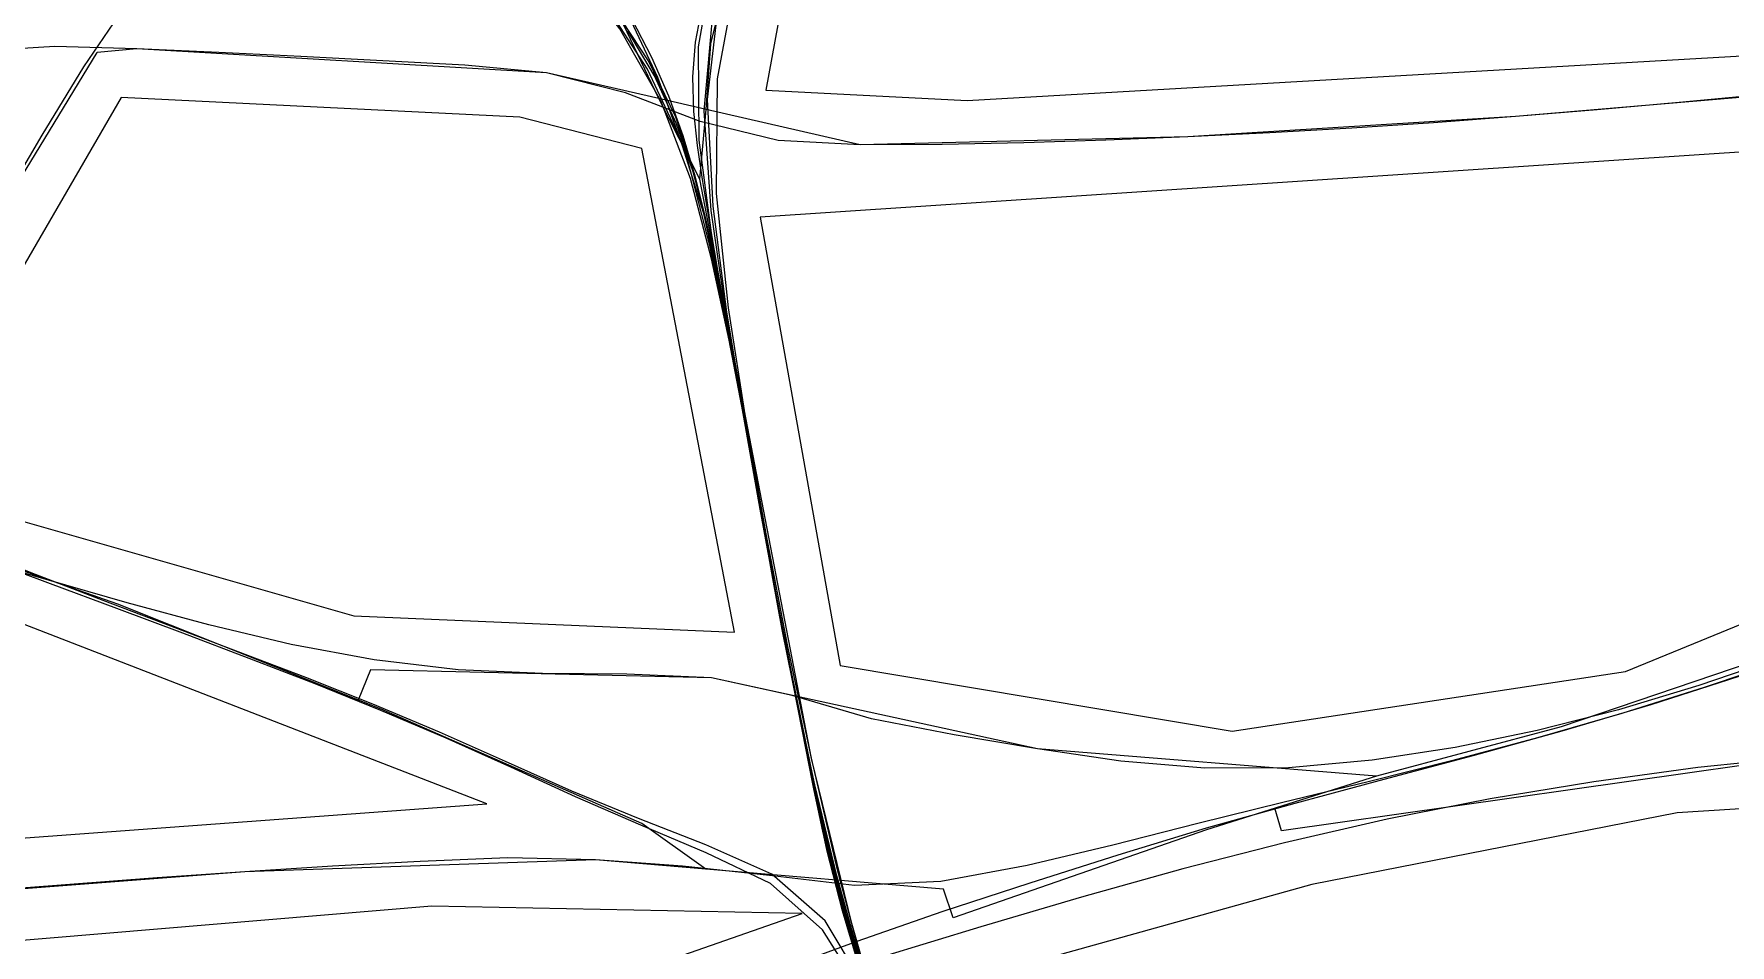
# Model space of a CAD drawing. Header units: metres. Extents: x 465982 to 489928, y 209046 to 231790.
# Drawn here: x 478343 to 480640, y 213454 to 214687 of the extents above; entities that cross this region are included whole.
import ezdxf

# ---------------------------------------------------------------- set-up
doc = ezdxf.new("R2010")
doc.units = ezdxf.units.M
for name, color, linetype in [('WOOL_PARCELS', 32, 'CONTINUOUS'), ('WOOL_ROADS_L1', 30, 'CONTINUOUS'), ('WOOL_ROADS_L2', 94, 'CONTINUOUS'), ('WOOL_THREADS', 8, 'CONTINUOUS')]:
    doc.layers.add(name, color=color, linetype=linetype)

msp = doc.modelspace()

# ---------------------------------------------------------------- linework, layer by layer
at = {"layer": 'WOOL_PARCELS'}
for points in [[(479606.734, 214596.986), (480867.115, 214669.631), (480719.685, 214816.878), (480631.089, 214849.935), (479366.988, 214788.428), (479334.41, 214610.978)], [(479291.916, 213877.505), (479166.255, 214532.28), (479001.066, 214574.489), (478461.684, 214601.281), (478157.02, 214076.266), (478776.668, 213899.62)], [(479965.378, 213743.277), (480497.919, 213824.002), (481328.572, 214164.395), (481274.619, 214228.974), (481027.072, 214496.274), (480897.116, 214543.565), (479326.547, 214439.061), (479434.959, 213832.382)], [(477811.256, 213560.611), (478956.784, 213645.081), (478329.279, 213888.155), (478076.192, 213959.636)], [(480027.017, 212365.571), (481718.727, 213332.025), (481825.691, 213433.551), (481873.086, 213532.077), (481860.663, 213714.451), (480567.793, 213632.667), (480073.595, 213535.906), (479539.216, 213386.78), (479737.74, 212826.288)], [(478013.294, 213080.992), (478396.071, 213152.016), (479383.663, 213496.666), (478882.298, 213506.642), (477697.646, 213407.214), (477603.201, 213282.053)]]:
    msp.add_lwpolyline(points, close=True, dxfattribs=at)
at = {"layer": 'WOOL_ROADS_L1'}
msp.add_lwpolyline([(480004.655, 212302.449), (479798.416, 212601.738), (479690.451, 212791.897), (479621.326, 212959.11), (479558.888, 213133.075), (479500.827, 213308.069), (479450.682, 213482.939), (479396.157, 213706.285), (479245.185, 214490.55), (479189.253, 214599.706), (479141.641, 214699.766), (479113.878, 214750.368), (479029.721, 214972.541), (479008.943, 215204.345), (478997.679, 215442.651), (478985.7, 215521.75), (478936.675, 215923.17), (478804.986, 216172.203)], dxfattribs=at)
at = {"layer": 'WOOL_ROADS_L2'}
for points in [[(479253.717, 214584.913), (479260.003, 214674.008), (479307.894, 214866.521)], [(478061.809, 214059.311), (478428.908, 214662.001)], [(478482.816, 214667.201), (478428.908, 214662.001)], [(479189.253, 214599.706), (479037.5, 214634.531), (478482.816, 214667.201)], [(479253.717, 214584.913), (479189.253, 214599.706)], [(481250.319, 214358.652), (480792.036, 214613.012), (480349.06, 214575.396), (479905.658, 214547.877), (479461.857, 214537.148), (479253.717, 214584.913)], [(479245.185, 214490.55), (479253.717, 214584.913)], [(481519.729, 214079.426), (481484.849, 214042.761), (481003.117, 213950.156), (480410.766, 213749.128), (480161.02, 213682.406)], [(479252.988, 213556.775), (479166.501, 213618.312), (478813.759, 213773.079), (478457.145, 213915.183), (478097.618, 214041.418)], [(478798.956, 213826.476), (478782.622, 213785.487)], [(480161.02, 213682.406), (479701.998, 213719.388), (479260.566, 213815.612), (478798.956, 213826.476)], [(481873.618, 213756.05), (481306.115, 213746.699), (480737.823, 213708.501), (480032.45, 213608.548)], [(480161.02, 213682.406), (479931.018, 213609.841), (479588.105, 213490.7), (479574.628, 213529.489), (479252.988, 213556.775)], [(480032.45, 213608.548), (480023.546, 213639.033)], [(479252.988, 213556.775), (479103.656, 213569.444), (478629.008, 213552.978), (478036.457, 213507.506), (477656.316, 213468.912)]]:
    msp.add_lwpolyline(points, dxfattribs=at)
at = {"layer": 'WOOL_THREADS'}
for points in [[(479471.018, 213406.559), (479431.22, 213555.748), (479396.337, 213706.662), (479364.298, 213858.03), (479334.881, 214010.451), (479307.584, 214163.204), (479283.65, 214316.515), (479267.657, 214471.087), (479268.92, 214626.373), (479297.085, 214779.788), (479336.496, 214930.361), (479382.701, 215079.23), (479434.578, 215226.332), (479492.988, 215370.902), (479563.269, 215509.237), (479626.976, 215649.694), (479653.013, 215801.438), (479667.118, 215955.61), (479693.51, 216107.87), (479740.795, 216255.332), (479803.757, 216396.505), (479871.404, 216535.453), (479935.655, 216676.023)], [(478300.092, 214456.691), (478354.594, 214550.368), (478411.276, 214642.585), (478472.104, 214732.047), (478540.314, 214815.911), (478615.917, 214892.99), (478697.631, 214962.993), (478785.522, 215023.338), (478875.008, 215081.033), (478961.862, 215143.478), (479048.409, 215206.037), (479138.087, 215264.649), (479230.915, 215318.612), (479324.542, 215370.879), (479416.707, 215425.161), (479504.728, 215485.145), (479590.54, 215547.663)], [(479470.424, 213397.804), (479438.844, 213504.283), (479411.954, 213612.328), (479389.569, 213721.84), (479367.408, 213831.501), (479345.907, 213941.439), (479325.806, 214051.89), (479305.67, 214162.344), (479284.507, 214272.617), (479260.918, 214382.682), (479232.136, 214491.487), (479192.237, 214596.468), (479136.551, 214693.913), (479067.322, 214783.23), (478991.278, 214866.851), (478907.971, 214943.028), (478818.118, 215010.18), (478728.287, 215076.249), (478640.509, 215145.775), (478555.976, 215219.079), (478475.474, 215296.958), (478399.779, 215379.545), (478329.133, 215466.565)], [(479464.518, 213416.259), (479435.206, 213516.111), (479410.278, 213617.588), (479389.576, 213720.521), (479368.834, 213823.644), (479348.562, 213927.153), (479329.716, 214030.931), (479311.184, 214134.481), (479292.502, 214238.261), (479272.995, 214341.804), (479250.326, 214444.137), (479218.801, 214544.132), (479174.147, 214639.383), (479116.594, 214727.959), (479049.232, 214810.555), (478975.736, 214887.831), (478895.141, 214958.077), (478808.825, 215020.498), (478722.833, 215082.796), (478639.777, 215149.911), (478559.531, 215220.34), (478482.425, 215294.344), (478408.091, 215371.151), (478337.106, 215451.051)], [(479464.269, 213426.422), (479430.568, 213547.761), (479400.445, 213670.85), (479374.149, 213795.014), (479349.556, 213919.4), (479326.798, 214044.035), (479304.336, 214168.519), (479281.838, 214293.074), (479260.56, 214417.775), (479244.267, 214543.195), (479243.273, 214669.773), (479265.46, 214794.985)], [(479493.698, 213324.259), (479451.474, 213462.278), (479414.993, 213601.6), (479384.513, 213742.644), (479356.326, 213884.136), (479330.348, 214026.168), (479305.278, 214168.194), (479281.667, 214310.557), (479262.851, 214454.06), (479255.139, 214598.545), (479271.827, 214742.785)], [(479462.175, 213420.046), (479438.284, 213500.067), (479417.275, 213581.129), (479399.619, 213663.29), (479383.366, 213746.087), (479367.139, 213828.988), (479351.069, 213911.94), (479336.138, 213995.075), (479321.274, 214078.515), (479306.333, 214162.092), (479291.073, 214245.602), (479275.262, 214328.921), (479258.17, 214411.75), (479238.484, 214494.146), (479212.398, 214574.528), (479175.515, 214650.836), (479128.336, 214721.977)], [(479481.776, 213355.824), (479447.727, 213469.565), (479418.45, 213584.265), (479394.125, 213700.51), (479370.312, 213816.765), (479347.404, 213933.36), (479326.099, 214050.362), (479304.842, 214167.355), (479282.749, 214284.209), (479258.384, 214400.924), (479228.534, 214516.301), (479187.94, 214628.03), (479137.393, 214736.049)], [(479457.445, 213437.964), (479444.533, 213481.316), (479432.715, 213524.916), (479421.73, 213569.303), (479411.141, 213614.051), (479401.716, 213659.576), (479392.8, 213705.495), (479383.462, 213751.13), (479374.142, 213796.849), (479364.908, 213842.424), (479355.698, 213888.277), (479346.957, 213934.514), (479338.671, 213980.98), (479330.356, 214027.554), (479322.071, 214073.902), (479313.749, 214120.348), (479305.406, 214166.758), (479297.014, 214213.192), (479288.66, 214259.339), (479280.367, 214305.474), (479272.06, 214351.887), (479263.977, 214397.985), (479256.316, 214444.132), (479248.624, 214490.244), (479241.957, 214536.074), (479237.063, 214582.288), (479235.372, 214629.013), (479238.904, 214676.067), (479248.324, 214722.984)], [(479473.68, 213388.742), (479436.296, 213518.494), (479404.534, 213650.063), (479376.625, 213782.796), (479350.413, 213915.427), (479326.097, 214048.398), (479302.415, 214181.385), (479279.748, 214314.443), (479260.378, 214448.221), (479250.786, 214583.155), (479262.943, 214718.368)], [(479466.52, 213406.591), (479446.599, 213472.377), (479428.882, 213538.578), (479412.123, 213606.003), (479397.583, 213674.388), (479383.997, 213743.215), (479370.331, 213811.959), (479356.575, 213880.885), (479343.862, 213949.981), (479331.479, 214019.197), (479319.305, 214088.022), (479306.968, 214156.917), (479294.423, 214225.878), (479281.553, 214294.875), (479268.305, 214363.847), (479253.965, 214432.661), (479236.091, 214500.509), (479213.127, 214566.545), (479183.575, 214630.299), (479147.521, 214691.188)], [(479458.58, 213434.825), (479442.787, 213487.788), (479428.619, 213541.479), (479415.077, 213596.368), (479403.364, 213651.922), (479392.401, 213708.018), (479380.859, 213763.89), (479369.349, 213819.775), (479357.94, 213875.839), (479347.23, 213932.142), (479337.15, 213988.744), (479327.042, 214045.425), (479316.907, 214101.914), (479306.724, 214158.326), (479296.445, 214214.833), (479286.05, 214271.046), (479275.435, 214327.389), (479264.352, 214383.372), (479252.576, 214439.213), (479238.83, 214494.567), (479222.574, 214549.066), (479202.948, 214602.921), (479179.817, 214655.288), (479153.454, 214706.72)], [(480681.2, 214604.537), (480570.512, 214594.477), (480459.809, 214584.594), (480349.06, 214575.396), (480238.271, 214567.068), (480127.434, 214559.693), (480016.557, 214553.302), (479905.658, 214547.877), (479794.741, 214543.35), (479683.797, 214539.754), (479572.84, 214537.407), (479461.857, 214537.148), (479351.105, 214542.838), (479245.455, 214568.594), (479144.113, 214607.29), (479037.5, 214634.531), (478926.816, 214644.865), (478815.811, 214650.967), (478704.769, 214656.482), (478593.751, 214662.148), (478482.816, 214667.201), (478371.861, 214670.095), (478261.297, 214663.486)], [(481873.618, 213756.05), (481781.816, 213837.239), (481689.94, 213917.123), (481593.151, 213991.659), (481484.146, 214047.614), (481361.933, 214060.559), (481240.496, 214030.392), (481121.955, 213990.096), (481004.381, 213946.987), (480887.029, 213903.028), (480769.578, 213859.155), (480651.492, 213817.344), (480532.251, 213778.939), (480412.078, 213743.502), (480291.601, 213710.127), (480171.057, 213677.875), (480050.46, 213645.639), (479930.206, 213611.974), (479810.69, 213575.549), (479691.627, 213537.484), (479572.791, 213498.843), (479457.409, 213458.874), (479343.16, 213416.936)], [(480704.817, 213841.828), (480597.193, 213805.302), (480488.475, 213772.326), (480378.443, 213744.109), (480267.268, 213721.078), (480155.038, 213704.066), (480041.983, 213693.932), (479928.383, 213693.491), (479814.883, 213702.788), (479701.998, 213719.388), (479589.478, 213738.29), (479477.507, 213760.042), (479370.012, 213791.596), (479260.566, 213815.612), (479146.31, 213820.43), (479031.856, 213821.412), (478917.607, 213826.316), (478804.101, 213839.865), (478691.671, 213860.907), (478580.35, 213887.451), (478469.925, 213917.195), (478360.058, 213948.515), (478250.341, 213980.271)], [(479463.791, 213404.741), (479414.551, 213486.555), (479342.523, 213549.923), (479253.221, 213589.687), (479162.078, 213625.264), (479071.466, 213662.315), (478982.064, 213702.298), (478892.575, 213742.035), (478802.476, 213780.163), (478711.542, 213816.191), (478620.17, 213850.951), (478528.631, 213885.416), (478437.15, 213920.132), (478345.722, 213955.355), (478254.592, 213991.614)], [(479460.965, 213394.98), (479410.992, 213474.529), (479340.559, 213537.352), (479253.692, 213578.757), (479165.074, 213616.359), (479076.697, 213654.548), (478989.151, 213694.548), (478901.418, 213733.883), (478813.102, 213771.554), (478724.142, 213807.257), (478634.791, 213841.868), (478545.284, 213875.911), (478455.561, 213909.443), (478365.802, 213942.813), (478276.157, 213976.264)], [(480718.596, 213840.917), (480606.14, 213802.918), (480493.017, 213767.166), (480379.066, 213734.341), (480264.523, 213703.921), (480149.537, 213675.002), (480034.391, 213646.772), (479919.113, 213618.334), (479803.847, 213589.183), (479688.112, 213561.657), (479571.199, 213540.078), (479454.549, 213534.361), (479339.256, 213548.115), (479221.711, 213560.655), (479103.656, 213569.444), (478985.01, 213571.805), (478866.265, 213567.18), (478747.609, 213560.532), (478629.008, 213552.978), (478510.445, 213544.793), (478391.908, 213536.052), (478273.402, 213526.873)], [(481873.618, 213756.05), (481732.603, 213769.56), (481590.308, 213763.746), (481448.173, 213755.447), (481306.115, 213746.699), (481163.995, 213737.709), (481021.874, 213728.432), (480879.824, 213718.841), (480737.823, 213708.501), (480596.186, 213694.109), (480455.234, 213674.939), (480314.905, 213651.622), (480175.242, 213624.277), (480036.532, 213592.452), (479898.817, 213556.892), (479761.825, 213518.663), (479625.299, 213478.667), (479489.18, 213437.021)]]:
    msp.add_lwpolyline(points, dxfattribs=at)

doc.saveas('drawing.dxf')
